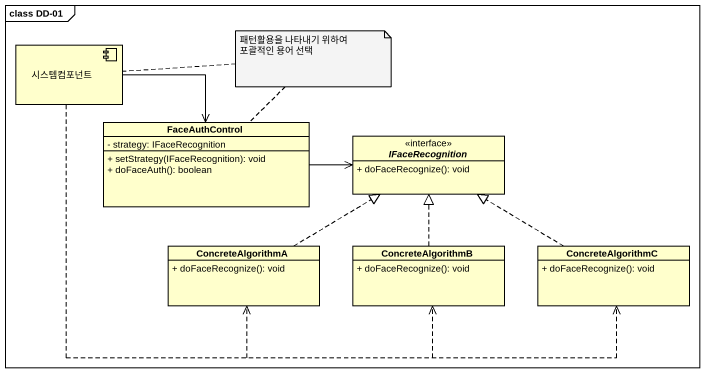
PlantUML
@startuml
mainframe class DD-01
allowmixing
hide circle
hide empty members
skinparam classAttributeIconSize 0
component 시스템컴포넌트
class FaceAuthControl {
  - strategy: IFaceRecognition
  + setStrategy(IFaceRecognition): void
  + doFaceAuth(): boolean
}
interface IFaceRecognition {
  + doFaceRecognize(): void
}
class ConcreteAlgorithmA {
  + doFaceRecognize(): void
}
class ConcreteAlgorithmB {
  + doFaceRecognize(): void
}
class ConcreteAlgorithmC {
  + doFaceRecognize(): void
}
시스템컴포넌트 --> FaceAuthControl
시스템컴포넌트 ..> ConcreteAlgorithmA
시스템컴포넌트 .right.> ConcreteAlgorithmB
시스템컴포넌트 .right.> ConcreteAlgorithmC
FaceAuthControl -right-> IFaceRecognition
ConcreteAlgorithmA .up.|> IFaceRecognition
ConcreteAlgorithmB .up.|> IFaceRecognition
ConcreteAlgorithmC .up.|> IFaceRecognition
note as N1
  패턴활용을 나타내기 위하여 포괄적인 용어 선택
end note
N1 .. FaceAuthControl
N1 .. 시스템컴포넌트
@enduml
